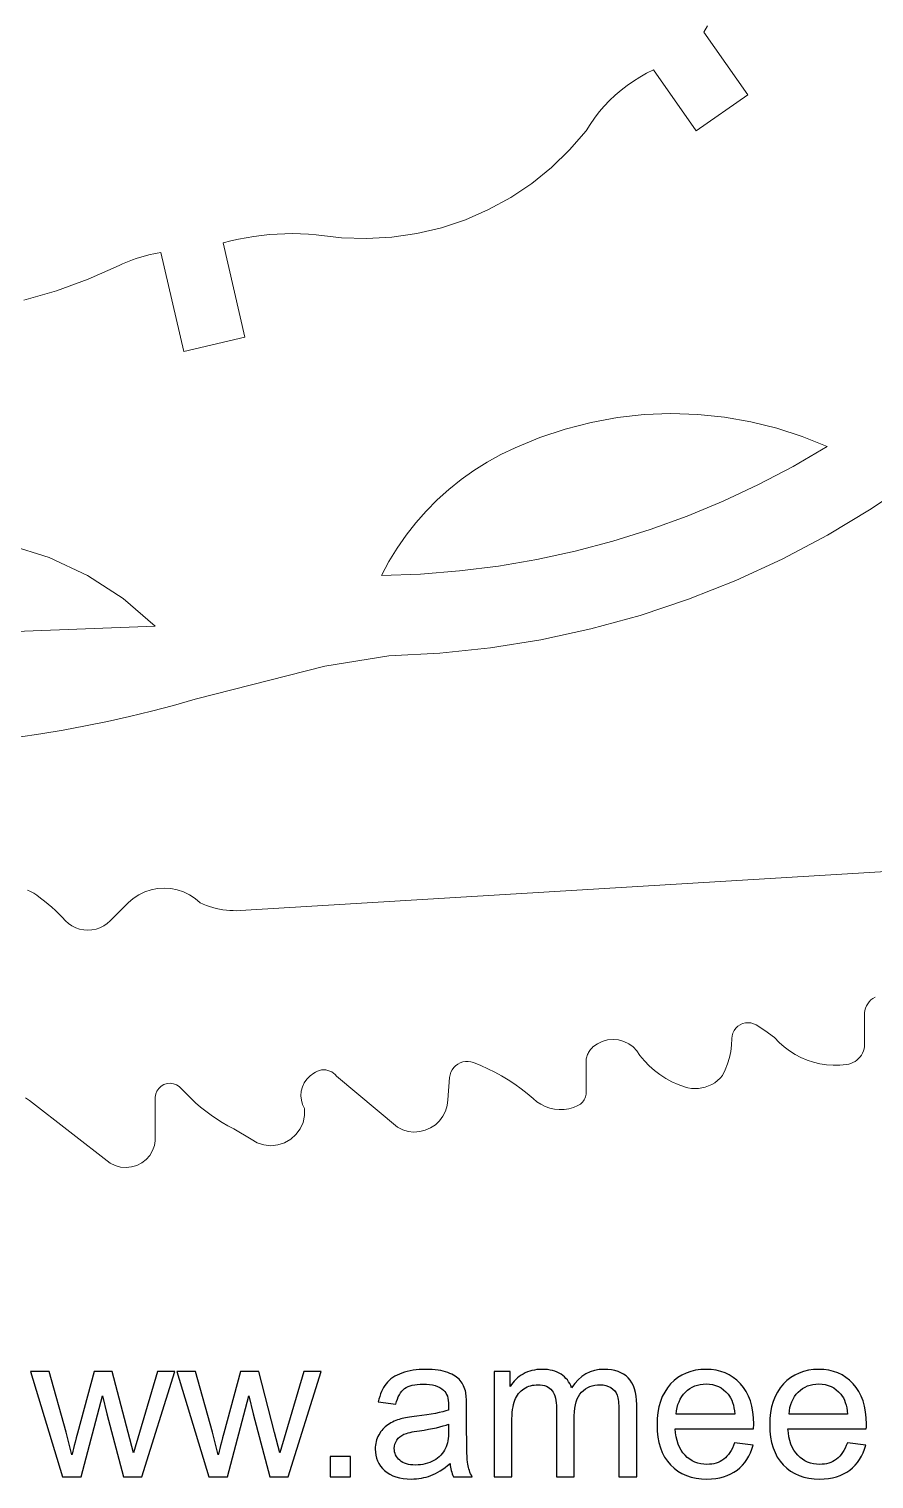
# Model space of a CAD drawing. Header units: millimetres. Extents: x -233 to 120, y -19 to 188.
# Drawn here: x 46.4 to 81.7, y -18.8 to 41.7 of the extents above; entities that cross this region are included whole.
import ezdxf

# ---------------------------------------------------------------- set-up
doc = ezdxf.new("R2010")
doc.units = ezdxf.units.MM
doc.header["$MEASUREMENT"] = 0
doc.layers.add('Layer 1', color=7, linetype='Continuous')

msp = doc.modelspace()

# ---------------------------------------------------------------- linework, layer by layer
at = {"layer": 'Layer 1', "lineweight": 9}
for points in [[(74.7866, 41.8698), (74.7866, 41.8698), (74.6292, 41.61), (74.6292, 41.61)], [(74.6292, 41.61), (74.6292, 41.61), (76.4601, 38.985), (76.4601, 38.985)], [(72.5288, 40.0329), (72.5288, 40.0329), (72.2405, 39.8906), (72.2405, 39.8906)], [(74.307, 37.4833), (74.307, 37.4833), (72.5288, 40.0329), (72.5288, 40.0329)], [(71.4236, 39.3797), (71.4236, 39.3797), (71.1695, 39.1827), (71.1695, 39.1827)], [(71.6872, 39.5636), (71.6872, 39.5636), (71.4236, 39.3797), (71.4236, 39.3797)], [(71.9597, 39.7341), (71.9597, 39.7341), (71.6872, 39.5636), (71.6872, 39.5636)], [(72.2405, 39.8906), (72.2405, 39.8906), (71.9597, 39.7341), (71.9597, 39.7341)], [(70.9257, 38.9732), (70.9257, 38.9732), (70.6927, 38.7517), (70.6927, 38.7517)], [(71.1695, 39.1827), (71.1695, 39.1827), (70.9257, 38.9732), (70.9257, 38.9732)], [(76.4601, 38.985), (76.4601, 38.985), (74.307, 37.4833), (74.307, 37.4833)], [(70.2616, 38.2751), (70.2616, 38.2751), (70.0646, 38.0211), (70.0646, 38.0211)], [(70.4712, 38.5188), (70.4712, 38.5188), (70.2616, 38.2751), (70.2616, 38.2751)], [(70.6927, 38.7517), (70.6927, 38.7517), (70.4712, 38.5188), (70.4712, 38.5188)], [(69.8806, 37.7575), (69.8806, 37.7575), (69.7101, 37.485), (69.7101, 37.485)], [(70.0646, 38.0211), (70.0646, 38.0211), (69.8806, 37.7575), (69.8806, 37.7575)], [(69.0189, 36.6873), (69.0189, 36.6873), (69.7101, 37.485), (69.7101, 37.485)], [(68.2596, 35.9542), (68.2596, 35.9542), (69.0189, 36.6873), (69.0189, 36.6873)], [(67.4381, 35.2915), (67.4381, 35.2915), (68.2596, 35.9542), (68.2596, 35.9542)], [(66.5611, 34.7043), (66.5611, 34.7043), (67.4381, 35.2915), (67.4381, 35.2915)], [(65.6353, 34.1975), (65.6353, 34.1975), (66.5611, 34.7043), (66.5611, 34.7043)], [(64.6681, 33.7749), (64.6681, 33.7749), (65.6353, 34.1975), (65.6353, 34.1975)], [(62.6405, 33.1951), (62.6405, 33.1951), (63.6672, 33.4399), (63.6672, 33.4399)], [(63.6672, 33.4399), (63.6672, 33.4399), (64.6681, 33.7749), (64.6681, 33.7749)], [(54.8667, 32.8854), (54.8667, 32.8854), (54.5498, 32.8043), (54.5498, 32.8043)], [(54.5498, 32.8043), (54.5498, 32.8043), (55.4601, 28.86), (55.4601, 28.86)], [(55.1859, 32.9571), (55.1859, 32.9571), (54.8667, 32.8854), (54.8667, 32.8854)], [(55.5071, 33.0193), (55.5071, 33.0193), (55.1859, 32.9571), (55.1859, 32.9571)], [(55.8299, 33.072), (55.8299, 33.072), (55.5071, 33.0193), (55.5071, 33.0193)], [(56.1542, 33.1151), (56.1542, 33.1151), (55.8299, 33.072), (55.8299, 33.072)], [(56.4796, 33.1486), (56.4796, 33.1486), (56.1542, 33.1151), (56.1542, 33.1151)], [(56.8059, 33.1724), (56.8059, 33.1724), (56.4796, 33.1486), (56.4796, 33.1486)], [(57.1327, 33.1866), (57.1327, 33.1866), (56.8059, 33.1724), (56.8059, 33.1724)], [(57.4598, 33.1911), (57.4598, 33.1911), (57.1327, 33.1866), (57.1327, 33.1866)], [(57.7869, 33.1859), (57.7869, 33.1859), (57.4598, 33.1911), (57.4598, 33.1911)], [(58.1137, 33.171), (58.1137, 33.171), (57.7869, 33.1859), (57.7869, 33.1859)], [(58.4399, 33.1465), (58.4399, 33.1465), (58.1137, 33.171), (58.1137, 33.171)], [(58.4399, 33.1465), (58.4399, 33.1465), (59.4875, 33.0182), (59.4875, 33.0182)], [(59.4875, 33.0182), (59.4875, 33.0182), (60.5424, 32.9835), (60.5424, 32.9835)], [(60.5424, 32.9835), (60.5424, 32.9835), (61.5962, 33.0426), (61.5962, 33.0426)], [(61.5962, 33.0426), (61.5962, 33.0426), (62.6405, 33.1951), (62.6405, 33.1951)], [(50.7693, 32.102), (50.7693, 32.102), (50.9129, 32.1529), (50.9129, 32.1529)], [(50.9129, 32.1529), (50.9129, 32.1529), (51.0579, 32.2), (51.0579, 32.2)], [(51.0579, 32.2), (51.0579, 32.2), (51.2041, 32.243), (51.2041, 32.243)], [(51.2041, 32.243), (51.2041, 32.243), (51.3514, 32.2821), (51.3514, 32.2821)], [(51.3514, 32.2821), (51.3514, 32.2821), (51.4997, 32.3172), (51.4997, 32.3172)], [(51.4997, 32.3172), (51.4997, 32.3172), (51.6489, 32.3483), (51.6489, 32.3483)], [(51.6489, 32.3483), (51.6489, 32.3483), (51.7989, 32.3753), (51.7989, 32.3753)], [(51.7989, 32.3753), (51.7989, 32.3753), (51.9495, 32.3983), (51.9495, 32.3983)], [(51.9495, 32.3983), (51.9495, 32.3983), (52.9023, 28.2697), (52.9023, 28.2697)], [(48.9165, 31.2877), (48.9165, 31.2877), (50.2101, 31.86), (50.2101, 31.86)], [(50.2101, 31.86), (50.2101, 31.86), (50.3473, 31.9261), (50.3473, 31.9261)], [(50.3473, 31.9261), (50.3473, 31.9261), (50.4864, 31.9886), (50.4864, 31.9886)], [(50.4864, 31.9886), (50.4864, 31.9886), (50.6271, 32.0472), (50.6271, 32.0472)], [(50.6271, 32.0472), (50.6271, 32.0472), (50.7693, 32.102), (50.7693, 32.102)], [(47.5873, 30.8039), (47.5873, 30.8039), (48.9165, 31.2877), (48.9165, 31.2877)], [(46.2286, 30.4109), (46.2286, 30.4109), (47.5873, 30.8039), (47.5873, 30.8039)], [(52.9023, 28.2697), (52.9023, 28.2697), (55.4601, 28.86), (55.4601, 28.86)], [(71.0269, 25.5074), (71.0269, 25.5074), (69.9263, 25.3068), (69.9263, 25.3068)], [(72.1389, 25.6297), (72.1389, 25.6297), (71.0269, 25.5074), (71.0269, 25.5074)], [(73.2568, 25.6731), (73.2568, 25.6731), (72.1389, 25.6297), (72.1389, 25.6297)], [(74.375, 25.6375), (74.375, 25.6375), (73.2568, 25.6731), (73.2568, 25.6731)], [(75.4879, 25.5229), (75.4879, 25.5229), (74.375, 25.6375), (74.375, 25.6375)], [(76.5898, 25.33), (76.5898, 25.33), (75.4879, 25.5229), (75.4879, 25.5229)], [(68.8426, 25.029), (68.8426, 25.029), (67.7813, 24.6753), (67.7813, 24.6753)], [(69.9263, 25.3068), (69.9263, 25.3068), (68.8426, 25.029), (68.8426, 25.029)], [(77.6754, 25.0598), (77.6754, 25.0598), (76.5898, 25.33), (76.5898, 25.33)], [(78.7392, 24.7135), (78.7392, 24.7135), (77.6754, 25.0598), (77.6754, 25.0598)], [(66.7476, 24.2475), (66.7476, 24.2475), (66.1555, 23.9642), (66.1555, 23.9642)], [(67.7813, 24.6753), (67.7813, 24.6753), (66.7476, 24.2475), (66.7476, 24.2475)], [(78.3644, 23.4694), (78.3644, 23.4694), (79.7759, 24.2929), (79.7759, 24.2929)], [(79.7759, 24.2929), (79.7759, 24.2929), (78.7392, 24.7135), (78.7392, 24.7135)], [(65.5807, 23.6475), (65.5807, 23.6475), (65.025, 23.2982), (65.025, 23.2982)], [(66.1555, 23.9642), (66.1555, 23.9642), (65.5807, 23.6475), (65.5807, 23.6475)], [(65.025, 23.2982), (65.025, 23.2982), (64.4903, 22.9176), (64.4903, 22.9176)], [(76.9174, 22.7102), (76.9174, 22.7102), (78.3644, 23.4694), (78.3644, 23.4694)], [(63.9783, 22.507), (63.9783, 22.507), (63.4907, 22.0676), (63.4907, 22.0676)], [(64.4903, 22.9176), (64.4903, 22.9176), (63.9783, 22.507), (63.9783, 22.507)], [(75.4377, 22.0166), (75.4377, 22.0166), (76.9174, 22.7102), (76.9174, 22.7102)], [(81.6204, 21.6897), (81.6204, 21.6897), (83.3865, 22.884), (83.3865, 22.884)], [(63.4907, 22.0676), (63.4907, 22.0676), (63.0292, 21.601), (63.0292, 21.601)], [(73.9285, 21.3901), (73.9285, 21.3901), (75.4377, 22.0166), (75.4377, 22.0166)], [(63.0292, 21.601), (63.0292, 21.601), (62.5952, 21.1086), (62.5952, 21.1086)], [(72.3926, 20.8319), (72.3926, 20.8319), (73.9285, 21.3901), (73.9285, 21.3901)], [(79.792, 20.5933), (79.792, 20.5933), (81.6204, 21.6897), (81.6204, 21.6897)], [(62.5952, 21.1086), (62.5952, 21.1086), (62.1902, 20.5922), (62.1902, 20.5922)], [(70.8332, 20.3433), (70.8332, 20.3433), (72.3926, 20.8319), (72.3926, 20.8319)], [(47.2855, 19.6597), (47.2855, 19.6597), (45.5975, 20.1865), (45.5975, 20.1865)], [(61.8156, 20.0533), (61.8156, 20.0533), (61.4724, 19.4938), (61.4724, 19.4938)], [(62.1902, 20.5922), (62.1902, 20.5922), (61.8156, 20.0533), (61.8156, 20.0533)], [(69.2535, 19.9251), (69.2535, 19.9251), (70.8332, 20.3433), (70.8332, 20.3433)], [(77.9066, 19.598), (77.9066, 19.598), (79.792, 20.5933), (79.792, 20.5933)], [(48.8863, 18.9085), (48.8863, 18.9085), (47.2855, 19.6597), (47.2855, 19.6597)], [(61.4724, 19.4938), (61.4724, 19.4938), (61.162, 18.9155), (61.162, 18.9155)], [(66.0458, 19.3033), (66.0458, 19.3033), (67.6566, 19.5782), (67.6566, 19.5782)], [(67.6566, 19.5782), (67.6566, 19.5782), (69.2535, 19.9251), (69.2535, 19.9251)], [(75.9699, 18.7066), (75.9699, 18.7066), (77.9066, 19.598), (77.9066, 19.598)], [(50.3703, 17.9469), (50.3703, 17.9469), (48.8863, 18.9085), (48.8863, 18.9085)], [(61.162, 18.9155), (61.162, 18.9155), (62.7952, 18.9717), (62.7952, 18.9717)], [(62.7952, 18.9717), (62.7952, 18.9717), (64.4242, 19.101), (64.4242, 19.101)], [(64.4242, 19.101), (64.4242, 19.101), (66.0458, 19.3033), (66.0458, 19.3033)], [(73.9876, 17.9219), (73.9876, 17.9219), (75.9699, 18.7066), (75.9699, 18.7066)], [(51.7101, 16.7928), (51.7101, 16.7928), (50.3703, 17.9469), (50.3703, 17.9469)], [(71.9655, 17.2462), (71.9655, 17.2462), (73.9876, 17.9219), (73.9876, 17.9219)], [(69.9097, 16.6815), (69.9097, 16.6815), (71.9655, 17.2462), (71.9655, 17.2462)], [(32.7732, 16.0744), (32.7732, 16.0744), (51.7101, 16.7928), (51.7101, 16.7928)], [(67.8262, 16.2294), (67.8262, 16.2294), (69.9097, 16.6815), (69.9097, 16.6815)], [(63.6009, 15.6682), (63.6009, 15.6682), (65.7212, 15.8913), (65.7212, 15.8913)], [(65.7212, 15.8913), (65.7212, 15.8913), (67.8262, 16.2294), (67.8262, 16.2294)], [(58.802, 15.1173), (58.802, 15.1173), (61.4717, 15.5608), (61.4717, 15.5608)], [(61.4717, 15.5608), (61.4717, 15.5608), (63.6009, 15.6682), (63.6009, 15.6682)], [(53.381, 13.7387), (53.381, 13.7387), (58.802, 15.1173), (58.802, 15.1173)], [(51.5599, 13.2443), (51.5599, 13.2443), (52.4726, 13.4835), (52.4726, 13.4835)], [(52.4726, 13.4835), (52.4726, 13.4835), (53.381, 13.7387), (53.381, 13.7387)], [(48.7984, 12.6241), (48.7984, 12.6241), (49.7225, 12.8146), (49.7225, 12.8146)], [(49.7225, 12.8146), (49.7225, 12.8146), (50.6431, 13.0214), (50.6431, 13.0214)], [(50.6431, 13.0214), (50.6431, 13.0214), (51.5599, 13.2443), (51.5599, 13.2443)], [(46.0079, 12.1509), (46.0079, 12.1509), (46.9408, 12.2922), (46.9408, 12.2922)], [(46.9408, 12.2922), (46.9408, 12.2922), (47.871, 12.45), (47.871, 12.45)], [(47.871, 12.45), (47.871, 12.45), (48.7984, 12.6241), (48.7984, 12.6241)], [(82.4689, 6.5573), (82.4689, 6.5573), (55.2544, 4.9154), (55.2544, 4.9154)], [(46.5091, 5.7081), (46.5091, 5.7081), (46.3729, 5.7682), (46.3729, 5.7682)], [(46.6399, 5.6372), (46.6399, 5.6372), (46.5091, 5.7081), (46.5091, 5.7081)], [(46.7646, 5.5558), (46.7646, 5.5558), (46.6399, 5.6372), (46.6399, 5.6372)], [(46.9267, 5.4369), (46.9267, 5.4369), (46.7646, 5.5558), (46.7646, 5.5558)], [(51.0244, 5.5721), (51.0244, 5.5721), (50.7937, 5.4179), (50.7937, 5.4179)], [(51.2733, 5.6948), (51.2733, 5.6948), (51.0244, 5.5721), (51.0244, 5.5721)], [(51.536, 5.784), (51.536, 5.784), (51.2733, 5.6948), (51.2733, 5.6948)], [(51.8082, 5.8382), (51.8082, 5.8382), (51.536, 5.784), (51.536, 5.784)], [(52.0851, 5.8563), (52.0851, 5.8563), (51.8082, 5.8382), (51.8082, 5.8382)], [(52.3619, 5.8382), (52.3619, 5.8382), (52.0851, 5.8563), (52.0851, 5.8563)], [(52.6341, 5.784), (52.6341, 5.784), (52.3619, 5.8382), (52.3619, 5.8382)], [(52.8968, 5.6948), (52.8968, 5.6948), (52.6341, 5.784), (52.6341, 5.784)], [(53.1457, 5.5721), (53.1457, 5.5721), (52.8968, 5.6948), (52.8968, 5.6948)], [(53.3764, 5.4179), (53.3764, 5.4179), (53.1457, 5.5721), (53.1457, 5.5721)], [(47.0854, 5.3135), (47.0854, 5.3135), (46.9267, 5.4369), (46.9267, 5.4369)], [(47.2406, 5.1858), (47.2406, 5.1858), (47.0854, 5.3135), (47.0854, 5.3135)], [(47.3922, 5.0537), (47.3922, 5.0537), (47.2406, 5.1858), (47.2406, 5.1858)], [(47.54, 4.9175), (47.54, 4.9175), (47.3922, 5.0537), (47.3922, 5.0537)], [(47.684, 4.7773), (47.684, 4.7773), (47.54, 4.9175), (47.54, 4.9175)], [(50.5851, 5.235), (50.5851, 5.235), (49.8351, 4.485), (49.8351, 4.485)], [(50.7937, 5.4179), (50.7937, 5.4179), (50.5851, 5.235), (50.5851, 5.235)], [(53.5851, 5.235), (53.5851, 5.235), (53.3764, 5.4179), (53.3764, 5.4179)], [(53.5851, 5.235), (53.5851, 5.235), (53.7159, 5.1769), (53.7159, 5.1769)], [(53.7159, 5.1769), (53.7159, 5.1769), (53.849, 5.1244), (53.849, 5.1244)], [(53.849, 5.1244), (53.849, 5.1244), (53.9841, 5.0774), (53.9841, 5.0774)], [(53.9841, 5.0774), (53.9841, 5.0774), (54.1211, 5.036), (54.1211, 5.036)], [(54.1211, 5.036), (54.1211, 5.036), (54.2598, 5.0004), (54.2598, 5.0004)], [(54.2598, 5.0004), (54.2598, 5.0004), (54.3997, 4.9706), (54.3997, 4.9706)], [(54.3997, 4.9706), (54.3997, 4.9706), (54.5408, 4.9466), (54.5408, 4.9466)], [(54.5408, 4.9466), (54.5408, 4.9466), (54.6828, 4.9285), (54.6828, 4.9285)], [(54.6828, 4.9285), (54.6828, 4.9285), (54.8254, 4.9163), (54.8254, 4.9163)], [(54.8254, 4.9163), (54.8254, 4.9163), (54.9683, 4.9101), (54.9683, 4.9101)], [(54.9683, 4.9101), (54.9683, 4.9101), (55.1114, 4.9098), (55.1114, 4.9098)], [(55.1114, 4.9098), (55.1114, 4.9098), (55.2544, 4.9154), (55.2544, 4.9154)], [(47.8241, 4.633), (47.8241, 4.633), (47.684, 4.7773), (47.684, 4.7773)], [(47.9601, 4.485), (47.9601, 4.485), (47.8241, 4.633), (47.8241, 4.633)], [(47.9601, 4.485), (47.9601, 4.485), (48.0904, 4.3706), (48.0904, 4.3706)], [(48.0904, 4.3706), (48.0904, 4.3706), (48.2346, 4.2743), (48.2346, 4.2743)], [(48.2346, 4.2743), (48.2346, 4.2743), (48.3902, 4.1976), (48.3902, 4.1976)], [(49.4049, 4.1976), (49.4049, 4.1976), (49.5605, 4.2743), (49.5605, 4.2743)], [(49.5605, 4.2743), (49.5605, 4.2743), (49.7047, 4.3706), (49.7047, 4.3706)], [(49.7047, 4.3706), (49.7047, 4.3706), (49.8351, 4.485), (49.8351, 4.485)], [(48.3902, 4.1976), (48.3902, 4.1976), (48.5544, 4.1418), (48.5544, 4.1418)], [(48.7245, 4.108), (48.7245, 4.108), (48.5544, 4.1418), (48.5544, 4.1418)], [(48.7245, 4.108), (48.7245, 4.108), (48.8976, 4.0967), (48.8976, 4.0967)], [(48.8976, 4.0967), (48.8976, 4.0967), (49.0706, 4.108), (49.0706, 4.108)], [(49.0706, 4.108), (49.0706, 4.108), (49.2407, 4.1418), (49.2407, 4.1418)], [(49.2407, 4.1418), (49.2407, 4.1418), (49.4049, 4.1976), (49.4049, 4.1976)], [(81.6108, 1.1788), (81.6108, 1.1788), (81.6925, 1.2426), (81.6925, 1.2426)], [(81.6925, 1.2426), (81.6925, 1.2426), (81.7814, 1.2957), (81.7814, 1.2957)], [(81.3351, 0.6376), (81.3351, 0.6376), (81.3515, 0.7399), (81.3515, 0.7399)], [(81.3351, -0.765), (81.3351, -0.765), (81.3351, 0.6376), (81.3351, 0.6376)], [(81.3515, 0.7399), (81.3515, 0.7399), (81.3805, 0.8393), (81.3805, 0.8393)], [(81.3805, 0.8393), (81.3805, 0.8393), (81.4217, 0.9343), (81.4217, 0.9343)], [(81.4217, 0.9343), (81.4217, 0.9343), (81.4744, 1.0235), (81.4744, 1.0235)], [(81.4744, 1.0235), (81.4744, 1.0235), (81.5377, 1.1054), (81.5377, 1.1054)], [(81.5377, 1.1054), (81.5377, 1.1054), (81.6108, 1.1788), (81.6108, 1.1788)], [(75.9596, -0.0035), (75.9596, -0.0035), (76.0438, 0.0788), (76.0438, 0.0788)], [(76.0438, 0.0788), (76.0438, 0.0788), (76.1411, 0.1451), (76.1411, 0.1451)], [(76.1411, 0.1451), (76.1411, 0.1451), (76.2485, 0.1934), (76.2485, 0.1934)], [(76.2485, 0.1934), (76.2485, 0.1934), (76.3626, 0.2223), (76.3626, 0.2223)], [(76.3626, 0.2223), (76.3626, 0.2223), (76.4801, 0.2308), (76.4801, 0.2308)], [(76.4801, 0.2308), (76.4801, 0.2308), (76.5972, 0.2188), (76.5972, 0.2188)], [(76.5972, 0.2188), (76.5972, 0.2188), (76.7104, 0.1865), (76.7104, 0.1865)], [(76.7104, 0.1865), (76.7104, 0.1865), (76.8163, 0.135), (76.8163, 0.135)], [(76.8163, 0.135), (76.8163, 0.135), (77.1726, -0.09), (77.1726, -0.09)], [(70.3869, -0.5523), (70.3869, -0.5523), (70.1807, -0.6511), (70.1807, -0.6511)], [(70.6073, -0.4917), (70.6073, -0.4917), (70.3869, -0.5523), (70.3869, -0.5523)], [(70.8351, -0.4713), (70.8351, -0.4713), (70.6073, -0.4917), (70.6073, -0.4917)], [(71.0628, -0.4917), (71.0628, -0.4917), (70.8351, -0.4713), (70.8351, -0.4713)], [(71.2832, -0.5523), (71.2832, -0.5523), (71.0628, -0.4917), (71.0628, -0.4917)], [(71.4894, -0.6511), (71.4894, -0.6511), (71.2832, -0.5523), (71.2832, -0.5523)], [(75.7841, -0.7031), (75.7841, -0.7031), (75.797, -0.4359), (75.797, -0.4359)], [(75.797, -0.4359), (75.797, -0.4359), (75.8084, -0.3188), (75.8084, -0.3188)], [(75.8084, -0.3188), (75.8084, -0.3188), (75.84, -0.2053), (75.84, -0.2053)], [(75.84, -0.2053), (75.84, -0.2053), (75.8909, -0.0992), (75.8909, -0.0992)], [(75.8909, -0.0992), (75.8909, -0.0992), (75.9596, -0.0035), (75.9596, -0.0035)], [(77.1726, -0.09), (77.1726, -0.09), (77.5851, -0.39), (77.5851, -0.39)], [(77.5851, -0.39), (77.5851, -0.39), (77.7751, -0.5936), (77.7751, -0.5936)], [(77.7751, -0.5936), (77.7751, -0.5936), (77.9816, -0.7805), (77.9816, -0.7805)], [(69.736, -1.1917), (69.736, -1.1917), (69.7217, -1.2382), (69.7217, -1.2382)], [(69.7525, -1.1458), (69.7525, -1.1458), (69.736, -1.1917), (69.736, -1.1917)], [(69.7713, -1.1009), (69.7713, -1.1009), (69.7525, -1.1458), (69.7525, -1.1458)], [(69.7922, -1.0569), (69.7922, -1.0569), (69.7713, -1.1009), (69.7713, -1.1009)], [(69.8154, -1.014), (69.8154, -1.014), (69.7922, -1.0569), (69.7922, -1.0569)], [(69.8405, -0.9723), (69.8405, -0.9723), (69.8154, -1.014), (69.8154, -1.014)], [(69.8677, -0.9319), (69.8677, -0.9319), (69.8405, -0.9723), (69.8405, -0.9723)], [(69.8969, -0.8929), (69.8969, -0.8929), (69.8677, -0.9319), (69.8677, -0.9319)], [(69.9279, -0.8553), (69.9279, -0.8553), (69.8969, -0.8929), (69.8969, -0.8929)], [(69.9608, -0.8193), (69.9608, -0.8193), (69.9279, -0.8553), (69.9279, -0.8553)], [(69.9954, -0.785), (69.9954, -0.785), (69.9608, -0.8193), (69.9608, -0.8193)], [(70.1807, -0.6511), (70.1807, -0.6511), (69.9954, -0.785), (69.9954, -0.785)], [(71.6747, -0.785), (71.6747, -0.785), (71.4894, -0.6511), (71.4894, -0.6511)], [(71.8333, -0.9497), (71.8333, -0.9497), (71.6747, -0.785), (71.6747, -0.785)], [(71.9601, -1.14), (71.9601, -1.14), (71.8333, -0.9497), (71.8333, -0.9497)], [(71.9601, -1.14), (71.9601, -1.14), (72.1451, -1.3621), (72.1451, -1.3621)], [(75.6956, -1.2302), (75.6956, -1.2302), (75.7502, -0.9684), (75.7502, -0.9684)], [(75.7502, -0.9684), (75.7502, -0.9684), (75.7841, -0.7031), (75.7841, -0.7031)], [(77.9816, -0.7805), (77.9816, -0.7805), (78.203, -0.9495), (78.203, -0.9495)], [(78.203, -0.9495), (78.203, -0.9495), (78.4377, -1.0994), (78.4377, -1.0994)], [(78.4377, -1.0994), (78.4377, -1.0994), (78.6842, -1.2291), (78.6842, -1.2291)], [(81.1563, -1.2013), (81.1563, -1.2013), (81.0926, -1.2726), (81.0926, -1.2726)], [(81.2114, -1.1233), (81.2114, -1.1233), (81.1563, -1.2013), (81.1563, -1.2013)], [(81.2574, -1.0396), (81.2574, -1.0396), (81.2114, -1.1233), (81.2114, -1.1233)], [(81.2936, -0.9512), (81.2936, -0.9512), (81.2574, -1.0396), (81.2574, -1.0396)], [(81.3196, -0.8593), (81.3196, -0.8593), (81.2936, -0.9512), (81.2936, -0.9512)], [(81.3351, -0.765), (81.3351, -0.765), (81.3196, -0.8593), (81.3196, -0.8593)], [(58.408, -1.8324), (58.408, -1.8324), (58.4878, -1.7918), (58.4878, -1.7918)], [(58.4878, -1.7918), (58.4878, -1.7918), (58.5723, -1.7621), (58.5723, -1.7621)], [(58.5723, -1.7621), (58.5723, -1.7621), (58.66, -1.7439), (58.66, -1.7439)], [(58.66, -1.7439), (58.66, -1.7439), (58.7493, -1.7374), (58.7493, -1.7374)], [(58.7493, -1.7374), (58.7493, -1.7374), (58.8387, -1.7429), (58.8387, -1.7429)], [(58.8387, -1.7429), (58.8387, -1.7429), (58.9265, -1.7601), (58.9265, -1.7601)], [(58.9265, -1.7601), (58.9265, -1.7601), (59.0114, -1.7889), (59.0114, -1.7889)], [(59.0114, -1.7889), (59.0114, -1.7889), (59.0916, -1.8286), (59.0916, -1.8286)], [(64.1142, -1.7413), (64.1142, -1.7413), (64.0626, -1.8433), (64.0626, -1.8433)], [(64.181, -1.6485), (64.181, -1.6485), (64.1142, -1.7413), (64.1142, -1.7413)], [(64.2613, -1.567), (64.2613, -1.567), (64.181, -1.6485), (64.181, -1.6485)], [(64.3531, -1.4989), (64.3531, -1.4989), (64.2613, -1.567), (64.2613, -1.567)], [(64.4543, -1.4458), (64.4543, -1.4458), (64.3531, -1.4989), (64.3531, -1.4989)], [(64.5625, -1.4089), (64.5625, -1.4089), (64.4543, -1.4458), (64.4543, -1.4458)], [(64.6751, -1.3891), (64.6751, -1.3891), (64.5625, -1.4089), (64.5625, -1.4089)], [(64.7895, -1.3869), (64.7895, -1.3869), (64.6751, -1.3891), (64.6751, -1.3891)], [(64.9027, -1.4023), (64.9027, -1.4023), (64.7895, -1.3869), (64.7895, -1.3869)], [(65.0123, -1.435), (65.0123, -1.435), (64.9027, -1.4023), (64.9027, -1.4023)], [(65.3128, -1.5574), (65.3128, -1.5574), (65.0123, -1.435), (65.0123, -1.435)], [(65.6083, -1.6915), (65.6083, -1.6915), (65.3128, -1.5574), (65.3128, -1.5574)], [(65.8983, -1.8372), (65.8983, -1.8372), (65.6083, -1.6915), (65.6083, -1.6915)], [(69.7091, -2.7544), (69.7091, -2.7544), (69.7097, -1.2855), (69.7097, -1.2855)], [(69.7217, -1.2382), (69.7217, -1.2382), (69.7097, -1.2855), (69.7097, -1.2855)], [(72.1451, -1.3621), (72.1451, -1.3621), (72.3463, -1.5698), (72.3463, -1.5698)], [(72.3463, -1.5698), (72.3463, -1.5698), (72.5625, -1.7617), (72.5625, -1.7617)], [(72.5625, -1.7617), (72.5625, -1.7617), (72.7924, -1.937), (72.7924, -1.937)], [(75.4114, -1.9787), (75.4114, -1.9787), (75.5257, -1.7369), (75.5257, -1.7369)], [(75.5257, -1.7369), (75.5257, -1.7369), (75.6206, -1.4869), (75.6206, -1.4869)], [(75.6206, -1.4869), (75.6206, -1.4869), (75.6956, -1.2302), (75.6956, -1.2302)], [(78.6842, -1.2291), (78.6842, -1.2291), (78.9406, -1.3377), (78.9406, -1.3377)], [(78.9406, -1.3377), (78.9406, -1.3377), (79.2052, -1.4245), (79.2052, -1.4245)], [(79.2052, -1.4245), (79.2052, -1.4245), (79.4762, -1.4888), (79.4762, -1.4888)], [(79.4762, -1.4888), (79.4762, -1.4888), (79.7516, -1.5303), (79.7516, -1.5303)], [(79.7516, -1.5303), (79.7516, -1.5303), (80.0295, -1.5485), (80.0295, -1.5485)], [(80.0295, -1.5485), (80.0295, -1.5485), (80.308, -1.5434), (80.308, -1.5434)], [(80.308, -1.5434), (80.308, -1.5434), (80.5851, -1.515), (80.5851, -1.515)], [(80.6793, -1.4996), (80.6793, -1.4996), (80.5851, -1.515), (80.5851, -1.515)], [(80.7712, -1.4736), (80.7712, -1.4736), (80.6793, -1.4996), (80.6793, -1.4996)], [(80.8596, -1.4374), (80.8596, -1.4374), (80.7712, -1.4736), (80.7712, -1.4736)], [(80.9434, -1.3914), (80.9434, -1.3914), (80.8596, -1.4374), (80.8596, -1.4374)], [(81.0214, -1.3362), (81.0214, -1.3362), (80.9434, -1.3914), (80.9434, -1.3914)], [(81.0926, -1.2726), (81.0926, -1.2726), (81.0214, -1.3362), (81.0214, -1.3362)], [(51.9605, -2.4242), (51.9605, -2.4242), (52.0768, -2.3568), (52.0768, -2.3568)], [(52.0768, -2.3568), (52.0768, -2.3568), (52.2049, -2.3158), (52.2049, -2.3158)], [(52.2049, -2.3158), (52.2049, -2.3158), (52.3387, -2.3029), (52.3387, -2.3029)], [(52.3387, -2.3029), (52.3387, -2.3029), (52.4722, -2.3189), (52.4722, -2.3189)], [(52.4722, -2.3189), (52.4722, -2.3189), (52.5992, -2.363), (52.5992, -2.363)], [(52.5992, -2.363), (52.5992, -2.363), (52.7139, -2.4332), (52.7139, -2.4332)], [(57.9393, -2.2786), (57.9393, -2.2786), (57.8607, -2.4496), (57.8607, -2.4496)], [(58.0468, -2.124), (58.0468, -2.124), (57.9393, -2.2786), (57.9393, -2.2786)], [(58.1798, -1.9909), (58.1798, -1.9909), (58.0468, -2.124), (58.0468, -2.124)], [(58.3343, -1.8832), (58.3343, -1.8832), (58.1798, -1.9909), (58.1798, -1.9909)], [(58.3343, -1.8832), (58.3343, -1.8832), (58.408, -1.8324), (58.408, -1.8324)], [(59.0916, -1.8286), (59.0916, -1.8286), (59.1659, -1.8786), (59.1659, -1.8786)], [(59.1659, -1.8786), (59.1659, -1.8786), (59.2329, -1.938), (59.2329, -1.938)], [(59.2329, -1.938), (59.2329, -1.938), (59.2914, -2.0058), (59.2914, -2.0058)], [(59.2914, -2.0058), (59.2914, -2.0058), (61.8351, -4.14), (61.8351, -4.14)], [(63.933, -2.9897), (63.933, -2.9897), (64.009, -2.0649), (64.009, -2.0649)], [(64.0272, -1.952), (64.0272, -1.952), (64.009, -2.0649), (64.009, -2.0649)], [(64.0626, -1.8433), (64.0626, -1.8433), (64.0272, -1.952), (64.0272, -1.952)], [(66.1822, -1.9943), (66.1822, -1.9943), (65.8983, -1.8372), (65.8983, -1.8372)], [(66.4598, -2.1624), (66.4598, -2.1624), (66.1822, -1.9943), (66.1822, -1.9943)], [(66.7306, -2.3413), (66.7306, -2.3413), (66.4598, -2.1624), (66.4598, -2.1624)], [(66.994, -2.5307), (66.994, -2.5307), (66.7306, -2.3413), (66.7306, -2.3413)], [(72.7924, -1.937), (72.7924, -1.937), (73.0348, -2.0945), (73.0348, -2.0945)], [(73.0348, -2.0945), (73.0348, -2.0945), (73.2884, -2.2334), (73.2884, -2.2334)], [(73.2884, -2.2334), (73.2884, -2.2334), (73.5516, -2.3529), (73.5516, -2.3529)], [(73.5516, -2.3529), (73.5516, -2.3529), (73.8231, -2.4523), (73.8231, -2.4523)], [(74.6909, -2.4626), (74.6909, -2.4626), (74.8293, -2.4137), (74.8293, -2.4137)], [(74.8293, -2.4137), (74.8293, -2.4137), (74.9621, -2.3511), (74.9621, -2.3511)], [(74.9621, -2.3511), (74.9621, -2.3511), (75.0879, -2.2754), (75.0879, -2.2754)], [(75.0879, -2.2754), (75.0879, -2.2754), (75.2055, -2.1875), (75.2055, -2.1875)], [(75.2055, -2.1875), (75.2055, -2.1875), (75.3137, -2.0883), (75.3137, -2.0883)], [(75.3137, -2.0883), (75.3137, -2.0883), (75.4114, -1.9787), (75.4114, -1.9787)], [(46.4601, -3.015), (46.4601, -3.015), (46.2989, -2.9136), (46.2989, -2.9136)], [(46.4601, -3.015), (46.4601, -3.015), (49.8351, -5.64), (49.8351, -5.64)], [(51.7062, -2.8806), (51.7062, -2.8806), (51.7311, -2.7485), (51.7311, -2.7485)], [(51.7101, -3.015), (51.7101, -3.015), (51.7062, -2.8806), (51.7062, -2.8806)], [(51.7101, -4.7006), (51.7101, -4.7006), (51.7101, -3.015), (51.7101, -3.015)], [(51.7311, -2.7485), (51.7311, -2.7485), (51.7835, -2.6247), (51.7835, -2.6247)], [(51.7835, -2.6247), (51.7835, -2.6247), (51.8612, -2.5149), (51.8612, -2.5149)], [(51.8612, -2.5149), (51.8612, -2.5149), (51.9605, -2.4242), (51.9605, -2.4242)], [(52.7139, -2.4332), (52.7139, -2.4332), (52.811, -2.5262), (52.811, -2.5262)], [(52.811, -2.5262), (52.811, -2.5262), (52.9991, -2.7299), (52.9991, -2.7299)], [(52.9991, -2.7299), (52.9991, -2.7299), (53.1946, -2.9263), (53.1946, -2.9263)], [(53.1946, -2.9263), (53.1946, -2.9263), (53.3974, -3.1153), (53.3974, -3.1153)], [(57.8135, -2.6319), (57.8135, -2.6319), (57.7992, -2.8196), (57.7992, -2.8196)], [(57.7992, -2.8196), (57.7992, -2.8196), (57.8182, -3.0069), (57.8182, -3.0069)], [(57.8607, -2.4496), (57.8607, -2.4496), (57.8135, -2.6319), (57.8135, -2.6319)], [(57.8182, -3.0069), (57.8182, -3.0069), (57.8699, -3.1879), (57.8699, -3.1879)], [(63.933, -2.9897), (63.933, -2.9897), (63.9059, -3.2286), (63.9059, -3.2286)], [(67.2498, -2.7304), (67.2498, -2.7304), (66.994, -2.5307), (66.994, -2.5307)], [(67.4976, -2.94), (67.4976, -2.94), (67.2498, -2.7304), (67.2498, -2.7304)], [(67.4976, -2.94), (67.4976, -2.94), (67.6518, -3.0698), (67.6518, -3.0698)], [(69.602, -3.0371), (69.602, -3.0371), (69.6347, -2.9855), (69.6347, -2.9855)], [(69.6347, -2.9855), (69.6347, -2.9855), (69.662, -2.9309), (69.662, -2.9309)], [(69.662, -2.9309), (69.662, -2.9309), (69.6836, -2.8738), (69.6836, -2.8738)], [(69.6836, -2.8738), (69.6836, -2.8738), (69.6994, -2.8147), (69.6994, -2.8147)], [(69.6994, -2.8147), (69.6994, -2.8147), (69.7091, -2.7544), (69.7091, -2.7544)], [(73.8231, -2.4523), (73.8231, -2.4523), (73.9648, -2.4905), (73.9648, -2.4905)], [(73.9648, -2.4905), (73.9648, -2.4905), (74.1097, -2.5143), (74.1097, -2.5143)], [(74.1097, -2.5143), (74.1097, -2.5143), (74.2562, -2.5234), (74.2562, -2.5234)], [(74.2562, -2.5234), (74.2562, -2.5234), (74.4029, -2.5178), (74.4029, -2.5178)], [(74.4029, -2.5178), (74.4029, -2.5178), (74.5483, -2.4975), (74.5483, -2.4975)], [(74.5483, -2.4975), (74.5483, -2.4975), (74.6909, -2.4626), (74.6909, -2.4626)], [(53.3974, -3.1153), (53.3974, -3.1153), (53.6071, -3.2966), (53.6071, -3.2966)], [(53.6071, -3.2966), (53.6071, -3.2966), (53.8234, -3.4699), (53.8234, -3.4699)], [(53.8234, -3.4699), (53.8234, -3.4699), (54.0461, -3.6349), (54.0461, -3.6349)], [(57.8699, -3.1879), (57.8699, -3.1879), (57.9527, -3.3569), (57.9527, -3.3569)], [(57.9509, -3.6515), (57.9509, -3.6515), (57.9527, -3.3569), (57.9527, -3.3569)], [(63.8379, -3.4592), (63.8379, -3.4592), (63.731, -3.6745), (63.731, -3.6745)], [(63.8379, -3.4592), (63.8379, -3.4592), (63.9059, -3.2286), (63.9059, -3.2286)], [(67.6518, -3.0698), (67.6518, -3.0698), (67.8207, -3.18), (67.8207, -3.18)], [(67.8207, -3.18), (67.8207, -3.18), (68.0016, -3.269), (68.0016, -3.269)], [(68.0016, -3.269), (68.0016, -3.269), (68.1919, -3.3356), (68.1919, -3.3356)], [(68.1919, -3.3356), (68.1919, -3.3356), (68.3888, -3.3787), (68.3888, -3.3787)], [(68.3888, -3.3787), (68.3888, -3.3787), (68.5896, -3.3977), (68.5896, -3.3977)], [(68.5896, -3.3977), (68.5896, -3.3977), (68.7911, -3.3923), (68.7911, -3.3923)], [(68.7911, -3.3923), (68.7911, -3.3923), (68.9905, -3.3626), (68.9905, -3.3626)], [(68.9905, -3.3626), (68.9905, -3.3626), (69.1849, -3.3091), (69.1849, -3.3091)], [(69.1849, -3.3091), (69.1849, -3.3091), (69.3714, -3.2326), (69.3714, -3.2326)], [(69.3714, -3.2326), (69.3714, -3.2326), (69.425, -3.2033), (69.425, -3.2033)], [(69.425, -3.2033), (69.425, -3.2033), (69.4754, -3.1687), (69.4754, -3.1687)], [(69.4754, -3.1687), (69.4754, -3.1687), (69.522, -3.1292), (69.522, -3.1292)], [(69.522, -3.1292), (69.522, -3.1292), (69.5643, -3.0852), (69.5643, -3.0852)], [(69.5643, -3.0852), (69.5643, -3.0852), (69.602, -3.0371), (69.602, -3.0371)], [(54.0461, -3.6349), (54.0461, -3.6349), (54.2749, -3.7915), (54.2749, -3.7915)], [(54.2749, -3.7915), (54.2749, -3.7915), (54.5093, -3.9394), (54.5093, -3.9394)], [(54.5093, -3.9394), (54.5093, -3.9394), (54.7492, -4.0784), (54.7492, -4.0784)], [(54.7492, -4.0784), (54.7492, -4.0784), (54.9941, -4.2082), (54.9941, -4.2082)], [(55.7163, -4.6373), (55.7163, -4.6373), (54.9941, -4.2082), (54.9941, -4.2082)], [(57.5927, -4.4452), (57.5927, -4.4452), (57.767, -4.2077), (57.767, -4.2077)], [(57.767, -4.2077), (57.767, -4.2077), (57.8881, -3.9392), (57.8881, -3.9392)], [(57.8881, -3.9392), (57.8881, -3.9392), (57.9509, -3.6515), (57.9509, -3.6515)], [(62.0511, -4.2456), (62.0511, -4.2456), (61.8351, -4.14), (61.8351, -4.14)], [(63.2146, -4.1677), (63.2146, -4.1677), (62.9945, -4.2645), (62.9945, -4.2645)], [(63.2146, -4.1677), (63.2146, -4.1677), (63.4146, -4.0342), (63.4146, -4.0342)], [(63.5884, -3.8682), (63.5884, -3.8682), (63.4146, -4.0342), (63.4146, -4.0342)], [(63.731, -3.6745), (63.731, -3.6745), (63.5884, -3.8682), (63.5884, -3.8682)], [(51.6777, -4.8966), (51.6777, -4.8966), (51.7101, -4.7006), (51.7101, -4.7006)], [(55.7163, -4.6373), (55.7163, -4.6373), (55.9712, -4.7849), (55.9712, -4.7849)], [(55.9712, -4.7849), (55.9712, -4.7849), (56.2511, -4.8764), (56.2511, -4.8764)], [(56.837, -4.8779), (56.837, -4.8779), (57.1174, -4.7877), (57.1174, -4.7877)], [(57.1174, -4.7877), (57.1174, -4.7877), (57.373, -4.6414), (57.373, -4.6414)], [(57.373, -4.6414), (57.373, -4.6414), (57.5927, -4.4452), (57.5927, -4.4452)], [(62.2821, -4.3123), (62.2821, -4.3123), (62.0511, -4.2456), (62.0511, -4.2456)], [(62.5211, -4.3379), (62.5211, -4.3379), (62.2821, -4.3123), (62.2821, -4.3123)], [(62.761, -4.3219), (62.761, -4.3219), (62.5211, -4.3379), (62.5211, -4.3379)], [(62.9945, -4.2645), (62.9945, -4.2645), (62.761, -4.3219), (62.761, -4.3219)], [(51.329, -5.4836), (51.329, -5.4836), (51.4812, -5.3108), (51.4812, -5.3108)], [(51.4812, -5.3108), (51.4812, -5.3108), (51.5988, -5.1129), (51.5988, -5.1129)], [(51.5988, -5.1129), (51.5988, -5.1129), (51.6777, -4.8966), (51.6777, -4.8966)], [(56.2511, -4.8764), (56.2511, -4.8764), (56.544, -4.9079), (56.544, -4.9079)], [(56.544, -4.9079), (56.544, -4.9079), (56.837, -4.8779), (56.837, -4.8779)], [(49.8351, -5.64), (49.8351, -5.64), (50.042, -5.741), (50.042, -5.741)], [(50.042, -5.741), (50.042, -5.741), (50.264, -5.8019), (50.264, -5.8019)], [(50.264, -5.8019), (50.264, -5.8019), (50.4934, -5.8207), (50.4934, -5.8207)], [(50.4934, -5.8207), (50.4934, -5.8207), (50.7224, -5.7968), (50.7224, -5.7968)], [(50.7224, -5.7968), (50.7224, -5.7968), (50.943, -5.7308), (50.943, -5.7308)], [(51.1475, -5.6252), (51.1475, -5.6252), (50.943, -5.7308), (50.943, -5.7308)], [(51.1475, -5.6252), (51.1475, -5.6252), (51.329, -5.4836), (51.329, -5.4836)]]:
    msp.add_open_spline(points, degree=3, dxfattribs=at)
at = {"layer": 'Layer 1', "color": 250}
for points, knots in [([(47.8333, -18.7382), (47.8333, -18.7382), (46.5055, -14.344), (46.5055, -14.344), (46.5055, -14.344), (46.5055, -14.344), (47.2844, -14.344), (47.2844, -14.344), (47.2844, -14.344), (47.2844, -14.344), (47.9857, -16.8798), (47.9857, -16.8798), (47.9857, -16.8798), (47.9857, -16.8798), (48.2341, -17.8238), (48.2341, -17.8238), (48.2341, -17.8238), (48.244, -17.7772), (48.3202, -17.4753), (48.4613, -16.9179), (48.4613, -16.9179), (48.4613, -16.9179), (49.157, -14.344), (49.157, -14.344), (49.157, -14.344), (49.157, -14.344), (49.9204, -14.344), (49.9204, -14.344), (49.9204, -14.344), (49.9204, -14.344), (50.5822, -16.8953), (50.5822, -16.8953), (50.5822, -16.8953), (50.5822, -16.8953), (50.7981, -17.7321), (50.7981, -17.7321), (50.7981, -17.7321), (50.7981, -17.7321), (51.0507, -16.884), (51.0507, -16.884), (51.0507, -16.884), (51.0507, -16.884), (51.8099, -14.344), (51.8099, -14.344), (51.8099, -14.344), (51.8099, -14.344), (52.5338, -14.344), (52.5338, -14.344), (52.5338, -14.344), (52.5338, -14.344), (51.1551, -18.7382), (51.1551, -18.7382), (51.1551, -18.7382), (51.1551, -18.7382), (50.3846, -18.7382), (50.3846, -18.7382), (50.3846, -18.7382), (50.3846, -18.7382), (49.6875, -16.1093), (49.6875, -16.1093), (49.6875, -16.1093), (49.6875, -16.1093), (49.5111, -15.3572), (49.5111, -15.3572), (49.5111, -15.3572), (49.5111, -15.3572), (48.6221, -18.7382), (48.6221, -18.7382), (48.6221, -18.7382), (48.6221, -18.7382), (47.8333, -18.7382), (47.8333, -18.7382)], [0, 0, 0, 0, 0.0526316, 0.0526316, 0.0526316, 0.0526316, 0.1052632, 0.1052632, 0.1052632, 0.1052632, 0.1578947, 0.1578947, 0.1578947, 0.1578947, 0.2105263, 0.2105263, 0.2105263, 0.2105263, 0.2631579, 0.2631579, 0.2631579, 0.2631579, 0.3157895, 0.3157895, 0.3157895, 0.3157895, 0.3684211, 0.3684211, 0.3684211, 0.3684211, 0.4210526, 0.4210526, 0.4210526, 0.4210526, 0.4736842, 0.4736842, 0.4736842, 0.4736842, 0.5263158, 0.5263158, 0.5263158, 0.5263158, 0.5789474, 0.5789474, 0.5789474, 0.5789474, 0.6315789, 0.6315789, 0.6315789, 0.6315789, 0.6842105, 0.6842105, 0.6842105, 0.6842105, 0.7368421, 0.7368421, 0.7368421, 0.7368421, 0.7894737, 0.7894737, 0.7894737, 0.7894737, 0.8421053, 0.8421053, 0.8421053, 0.8421053, 0.8947368, 0.8947368, 0.8947368, 0.8947368, 1, 1, 1, 1]), ([(53.9477, -18.7382), (53.9477, -18.7382), (52.6199, -14.344), (52.6199, -14.344), (52.6199, -14.344), (52.6199, -14.344), (53.3988, -14.344), (53.3988, -14.344), (53.3988, -14.344), (53.3988, -14.344), (54.1001, -16.8798), (54.1001, -16.8798), (54.1001, -16.8798), (54.1001, -16.8798), (54.3485, -17.8238), (54.3485, -17.8238), (54.3485, -17.8238), (54.3584, -17.7772), (54.4346, -17.4753), (54.5757, -16.9179), (54.5757, -16.9179), (54.5757, -16.9179), (55.2714, -14.344), (55.2714, -14.344), (55.2714, -14.344), (55.2714, -14.344), (56.0348, -14.344), (56.0348, -14.344), (56.0348, -14.344), (56.0348, -14.344), (56.6966, -16.8953), (56.6966, -16.8953), (56.6966, -16.8953), (56.6966, -16.8953), (56.9125, -17.7321), (56.9125, -17.7321), (56.9125, -17.7321), (56.9125, -17.7321), (57.1651, -16.884), (57.1651, -16.884), (57.1651, -16.884), (57.1651, -16.884), (57.9243, -14.344), (57.9243, -14.344), (57.9243, -14.344), (57.9243, -14.344), (58.6482, -14.344), (58.6482, -14.344), (58.6482, -14.344), (58.6482, -14.344), (57.2695, -18.7382), (57.2695, -18.7382), (57.2695, -18.7382), (57.2695, -18.7382), (56.499, -18.7382), (56.499, -18.7382), (56.499, -18.7382), (56.499, -18.7382), (55.8019, -16.1093), (55.8019, -16.1093), (55.8019, -16.1093), (55.8019, -16.1093), (55.6255, -15.3572), (55.6255, -15.3572), (55.6255, -15.3572), (55.6255, -15.3572), (54.7365, -18.7382), (54.7365, -18.7382), (54.7365, -18.7382), (54.7365, -18.7382), (53.9477, -18.7382), (53.9477, -18.7382)], [0, 0, 0, 0, 0.0526316, 0.0526316, 0.0526316, 0.0526316, 0.1052632, 0.1052632, 0.1052632, 0.1052632, 0.1578947, 0.1578947, 0.1578947, 0.1578947, 0.2105263, 0.2105263, 0.2105263, 0.2105263, 0.2631579, 0.2631579, 0.2631579, 0.2631579, 0.3157895, 0.3157895, 0.3157895, 0.3157895, 0.3684211, 0.3684211, 0.3684211, 0.3684211, 0.4210526, 0.4210526, 0.4210526, 0.4210526, 0.4736842, 0.4736842, 0.4736842, 0.4736842, 0.5263158, 0.5263158, 0.5263158, 0.5263158, 0.5789474, 0.5789474, 0.5789474, 0.5789474, 0.6315789, 0.6315789, 0.6315789, 0.6315789, 0.6842105, 0.6842105, 0.6842105, 0.6842105, 0.7368421, 0.7368421, 0.7368421, 0.7368421, 0.7894737, 0.7894737, 0.7894737, 0.7894737, 0.8421053, 0.8421053, 0.8421053, 0.8421053, 0.8947368, 0.8947368, 0.8947368, 0.8947368, 1, 1, 1, 1]), ([(64.0273, -18.1879), (63.7507, -18.4235), (63.484, -18.5886), (63.2286, -18.686), (63.2286, -18.686), (62.9732, -18.7834), (62.6995, -18.8313), (62.4059, -18.8313), (62.4059, -18.8313), (61.9233, -18.8313), (61.5522, -18.7142), (61.2926, -18.4786), (61.2926, -18.4786), (61.0329, -18.2443), (60.9031, -17.9437), (60.9031, -17.5783), (60.9031, -17.5783), (60.9031, -17.3638), (60.9525, -17.1676), (61.0499, -16.9898), (61.0499, -16.9898), (61.1486, -16.812), (61.277, -16.6709), (61.4351, -16.5637), (61.4351, -16.5637), (61.5945, -16.4564), (61.7723, -16.3746), (61.9713, -16.3195), (61.9713, -16.3195), (62.1181, -16.2814), (62.3396, -16.2448), (62.6345, -16.2081), (62.6345, -16.2081), (63.2357, -16.1375), (63.6802, -16.0514), (63.9638, -15.9527), (63.9638, -15.9527), (63.9666, -15.8511), (63.968, -15.7861), (63.968, -15.7593), (63.968, -15.7593), (63.968, -15.4574), (63.8975, -15.2443), (63.7564, -15.1201), (63.7564, -15.1201), (63.5659, -14.9522), (63.2822, -14.8689), (62.9069, -14.8689), (62.9069, -14.8689), (62.5555, -14.8689), (62.2959, -14.931), (62.1294, -15.0538), (62.1294, -15.0538), (61.9614, -15.1765), (61.8387, -15.3939), (61.7582, -15.7071), (61.7582, -15.7071), (61.7582, -15.7071), (61.0301, -15.6055), (61.0301, -15.6055), (61.0301, -15.6055), (61.0964, -15.2937), (61.2051, -15.0411), (61.3575, -14.8492), (61.3575, -14.8492), (61.5099, -14.6573), (61.73, -14.5105), (62.0179, -14.4061), (62.0179, -14.4061), (62.3043, -14.3031), (62.6388, -14.2508), (63.017, -14.2508), (63.017, -14.2508), (63.3923, -14.2508), (63.6985, -14.2946), (63.9342, -14.3835), (63.9342, -14.3835), (64.1684, -14.4724), (64.342, -14.5825), (64.4521, -14.7165), (64.4521, -14.7165), (64.5621, -14.8506), (64.6397, -15.0199), (64.6849, -15.2245), (64.6849, -15.2245), (64.7089, -15.3515), (64.7216, -15.5801), (64.7216, -15.9089), (64.7216, -15.9089), (64.7216, -15.9089), (64.7216, -16.8967), (64.7216, -16.8967), (64.7216, -16.8967), (64.7216, -17.5867), (64.7371, -18.0228), (64.7681, -18.2076), (64.7681, -18.2076), (64.7978, -18.3925), (64.8599, -18.5689), (64.9502, -18.7382), (64.9502, -18.7382), (64.9502, -18.7382), (64.1712, -18.7382), (64.1712, -18.7382), (64.1712, -18.7382), (64.0965, -18.5816), (64.0485, -18.3981), (64.0273, -18.1879)], [0, 0, 0, 0, 0.0357143, 0.0357143, 0.0357143, 0.0357143, 0.0714286, 0.0714286, 0.0714286, 0.0714286, 0.1071429, 0.1071429, 0.1071429, 0.1071429, 0.1428571, 0.1428571, 0.1428571, 0.1428571, 0.1785714, 0.1785714, 0.1785714, 0.1785714, 0.2142857, 0.2142857, 0.2142857, 0.2142857, 0.25, 0.25, 0.25, 0.25, 0.2857143, 0.2857143, 0.2857143, 0.2857143, 0.3214286, 0.3214286, 0.3214286, 0.3214286, 0.3571429, 0.3571429, 0.3571429, 0.3571429, 0.3928571, 0.3928571, 0.3928571, 0.3928571, 0.4285714, 0.4285714, 0.4285714, 0.4285714, 0.4642857, 0.4642857, 0.4642857, 0.4642857, 0.5, 0.5, 0.5, 0.5, 0.5357143, 0.5357143, 0.5357143, 0.5357143, 0.5714286, 0.5714286, 0.5714286, 0.5714286, 0.6071429, 0.6071429, 0.6071429, 0.6071429, 0.6428571, 0.6428571, 0.6428571, 0.6428571, 0.6785714, 0.6785714, 0.6785714, 0.6785714, 0.7142857, 0.7142857, 0.7142857, 0.7142857, 0.75, 0.75, 0.75, 0.75, 0.7857143, 0.7857143, 0.7857143, 0.7857143, 0.8214286, 0.8214286, 0.8214286, 0.8214286, 0.8571429, 0.8571429, 0.8571429, 0.8571429, 0.8928571, 0.8928571, 0.8928571, 0.8928571, 0.9285714, 0.9285714, 0.9285714, 0.9285714, 1, 1, 1, 1]), ([(65.866, -18.7382), (65.866, -18.7382), (65.866, -14.344), (65.866, -14.344), (65.866, -14.344), (65.866, -14.344), (66.5349, -14.344), (66.5349, -14.344), (66.5349, -14.344), (66.5349, -14.344), (66.5349, -14.9649), (66.5349, -14.9649), (66.5349, -14.9649), (66.6717, -14.7504), (66.8552, -14.5768), (67.0838, -14.447), (67.0838, -14.447), (67.3124, -14.3158), (67.572, -14.2508), (67.8641, -14.2508), (67.8641, -14.2508), (68.1887, -14.2508), (68.4554, -14.3186), (68.6628, -14.4526), (68.6628, -14.4526), (68.8703, -14.5881), (69.017, -14.7758), (69.1017, -15.0185), (69.1017, -15.0185), (69.4516, -14.5063), (69.9046, -14.2508), (70.4634, -14.2508), (70.4634, -14.2508), (70.9009, -14.2508), (71.2381, -14.3708), (71.4724, -14.6121), (71.4724, -14.6121), (71.708, -14.8534), (71.8266, -15.2245), (71.8266, -15.7255), (71.8266, -15.7255), (71.8266, -15.7255), (71.8266, -18.7382), (71.8266, -18.7382), (71.8266, -18.7382), (71.8266, -18.7382), (71.0815, -18.7382), (71.0815, -18.7382), (71.0815, -18.7382), (71.0815, -18.7382), (71.0815, -15.9724), (71.0815, -15.9724), (71.0815, -15.9724), (71.0815, -15.6761), (71.0561, -15.4616), (71.0081, -15.3304), (71.0081, -15.3304), (70.9601, -15.1991), (70.8726, -15.0947), (70.7442, -15.0143), (70.7442, -15.0143), (70.6172, -14.9338), (70.4677, -14.8943), (70.2969, -14.8943), (70.2969, -14.8943), (69.9865, -14.8943), (69.7296, -14.9973), (69.525, -15.2019), (69.525, -15.2019), (69.3204, -15.408), (69.2188, -15.7368), (69.2188, -16.1883), (69.2188, -16.1883), (69.2188, -16.1883), (69.2188, -18.7382), (69.2188, -18.7382), (69.2188, -18.7382), (69.2188, -18.7382), (68.4737, -18.7382), (68.4737, -18.7382), (68.4737, -18.7382), (68.4737, -18.7382), (68.4737, -15.8863), (68.4737, -15.8863), (68.4737, -15.8863), (68.4737, -15.5561), (68.4131, -15.3078), (68.2917, -15.1427), (68.2917, -15.1427), (68.1704, -14.9776), (67.9714, -14.8943), (67.6962, -14.8943), (67.6962, -14.8943), (67.4874, -14.8943), (67.2941, -14.9494), (67.1163, -15.0594), (67.1163, -15.0594), (66.9385, -15.1695), (66.81, -15.3304), (66.7296, -15.5434), (66.7296, -15.5434), (66.6506, -15.7551), (66.6111, -16.0613), (66.6111, -16.4607), (66.6111, -16.4607), (66.6111, -16.4607), (66.6111, -18.7382), (66.6111, -18.7382), (66.6111, -18.7382), (66.6111, -18.7382), (65.866, -18.7382), (65.866, -18.7382)], [0, 0, 0, 0, 0.0344828, 0.0344828, 0.0344828, 0.0344828, 0.0689655, 0.0689655, 0.0689655, 0.0689655, 0.1034483, 0.1034483, 0.1034483, 0.1034483, 0.137931, 0.137931, 0.137931, 0.137931, 0.1724138, 0.1724138, 0.1724138, 0.1724138, 0.2068966, 0.2068966, 0.2068966, 0.2068966, 0.2413793, 0.2413793, 0.2413793, 0.2413793, 0.2758621, 0.2758621, 0.2758621, 0.2758621, 0.3103448, 0.3103448, 0.3103448, 0.3103448, 0.3448276, 0.3448276, 0.3448276, 0.3448276, 0.3793103, 0.3793103, 0.3793103, 0.3793103, 0.4137931, 0.4137931, 0.4137931, 0.4137931, 0.4482759, 0.4482759, 0.4482759, 0.4482759, 0.4827586, 0.4827586, 0.4827586, 0.4827586, 0.5172414, 0.5172414, 0.5172414, 0.5172414, 0.5517241, 0.5517241, 0.5517241, 0.5517241, 0.5862069, 0.5862069, 0.5862069, 0.5862069, 0.6206897, 0.6206897, 0.6206897, 0.6206897, 0.6551724, 0.6551724, 0.6551724, 0.6551724, 0.6896552, 0.6896552, 0.6896552, 0.6896552, 0.7241379, 0.7241379, 0.7241379, 0.7241379, 0.7586207, 0.7586207, 0.7586207, 0.7586207, 0.7931034, 0.7931034, 0.7931034, 0.7931034, 0.8275862, 0.8275862, 0.8275862, 0.8275862, 0.862069, 0.862069, 0.862069, 0.862069, 0.8965517, 0.8965517, 0.8965517, 0.8965517, 0.9310345, 0.9310345, 0.9310345, 0.9310345, 1, 1, 1, 1]), ([(75.916, -17.3158), (75.916, -17.3158), (76.6865, -17.4174), (76.6865, -17.4174), (76.6865, -17.4174), (76.5665, -17.8647), (76.3422, -18.2133), (76.0148, -18.4602), (76.0148, -18.4602), (75.6874, -18.7072), (75.2697, -18.8313), (74.7603, -18.8313), (74.7603, -18.8313), (74.1197, -18.8313), (73.6117, -18.6338), (73.2363, -18.2387), (73.2363, -18.2387), (72.8609, -17.845), (72.6733, -17.2904), (72.6733, -16.5778), (72.6733, -16.5778), (72.6733, -15.8412), (72.8624, -15.2683), (73.2419, -14.8619), (73.2419, -14.8619), (73.6215, -14.454), (74.114, -14.2508), (74.7194, -14.2508), (74.7194, -14.2508), (75.305, -14.2508), (75.7834, -14.4498), (76.1545, -14.8492), (76.1545, -14.8492), (76.5256, -15.2485), (76.7119, -15.8101), (76.7119, -16.534), (76.7119, -16.534), (76.7119, -16.5778), (76.7105, -16.6441), (76.7077, -16.7316), (76.7077, -16.7316), (76.7077, -16.7316), (73.4353, -16.7316), (73.4353, -16.7316), (73.4353, -16.7316), (73.4635, -17.2128), (73.599, -17.5825), (73.8445, -17.8379), (73.8445, -17.8379), (74.0886, -18.0933), (74.3948, -18.2217), (74.7603, -18.2217), (74.7603, -18.2217), (75.0327, -18.2217), (75.2655, -18.1498), (75.4574, -18.0058), (75.4574, -18.0058), (75.6507, -17.8619), (75.8031, -17.6319), (75.916, -17.3158)], [0, 0, 0, 0, 0.0625, 0.0625, 0.0625, 0.0625, 0.125, 0.125, 0.125, 0.125, 0.1875, 0.1875, 0.1875, 0.1875, 0.25, 0.25, 0.25, 0.25, 0.3125, 0.3125, 0.3125, 0.3125, 0.375, 0.375, 0.375, 0.375, 0.4375, 0.4375, 0.4375, 0.4375, 0.5, 0.5, 0.5, 0.5, 0.5625, 0.5625, 0.5625, 0.5625, 0.625, 0.625, 0.625, 0.625, 0.6875, 0.6875, 0.6875, 0.6875, 0.75, 0.75, 0.75, 0.75, 0.8125, 0.8125, 0.8125, 0.8125, 0.875, 0.875, 0.875, 0.875, 1, 1, 1, 1]), ([(80.6249, -17.3158), (80.6249, -17.3158), (81.3954, -17.4174), (81.3954, -17.4174), (81.3954, -17.4174), (81.2754, -17.8647), (81.0511, -18.2133), (80.7237, -18.4602), (80.7237, -18.4602), (80.3963, -18.7072), (79.9786, -18.8313), (79.4692, -18.8313), (79.4692, -18.8313), (78.8286, -18.8313), (78.3206, -18.6338), (77.9452, -18.2387), (77.9452, -18.2387), (77.5698, -17.845), (77.3822, -17.2904), (77.3822, -16.5778), (77.3822, -16.5778), (77.3822, -15.8412), (77.5713, -15.2683), (77.9508, -14.8619), (77.9508, -14.8619), (78.3304, -14.454), (78.8229, -14.2508), (79.4283, -14.2508), (79.4283, -14.2508), (80.0139, -14.2508), (80.4923, -14.4498), (80.8634, -14.8492), (80.8634, -14.8492), (81.2345, -15.2485), (81.4208, -15.8101), (81.4208, -16.534), (81.4208, -16.534), (81.4208, -16.5778), (81.4194, -16.6441), (81.4166, -16.7316), (81.4166, -16.7316), (81.4166, -16.7316), (78.1442, -16.7316), (78.1442, -16.7316), (78.1442, -16.7316), (78.1724, -17.2128), (78.3079, -17.5825), (78.5534, -17.8379), (78.5534, -17.8379), (78.7975, -18.0933), (79.1037, -18.2217), (79.4692, -18.2217), (79.4692, -18.2217), (79.7416, -18.2217), (79.9744, -18.1498), (80.1663, -18.0058), (80.1663, -18.0058), (80.3596, -17.8619), (80.512, -17.6319), (80.6249, -17.3158)], [0, 0, 0, 0, 0.0625, 0.0625, 0.0625, 0.0625, 0.125, 0.125, 0.125, 0.125, 0.1875, 0.1875, 0.1875, 0.1875, 0.25, 0.25, 0.25, 0.25, 0.3125, 0.3125, 0.3125, 0.3125, 0.375, 0.375, 0.375, 0.375, 0.4375, 0.4375, 0.4375, 0.4375, 0.5, 0.5, 0.5, 0.5, 0.5625, 0.5625, 0.5625, 0.5625, 0.625, 0.625, 0.625, 0.625, 0.6875, 0.6875, 0.6875, 0.6875, 0.75, 0.75, 0.75, 0.75, 0.8125, 0.8125, 0.8125, 0.8125, 0.875, 0.875, 0.875, 0.875, 1, 1, 1, 1]), ([(73.4776, -16.122), (73.4776, -16.122), (75.9245, -16.122), (75.9245, -16.122), (75.9245, -16.122), (75.892, -15.7523), (75.7975, -15.4757), (75.6437, -15.2908), (75.6437, -15.2908), (75.408, -15.0044), (75.1004, -14.8605), (74.7236, -14.8605), (74.7236, -14.8605), (74.3821, -14.8605), (74.0957, -14.9748), (73.8628, -15.2034), (73.8628, -15.2034), (73.6314, -15.432), (73.503, -15.7382), (73.4776, -16.122)], [0, 0, 0, 0, 0.1666667, 0.1666667, 0.1666667, 0.1666667, 0.3333333, 0.3333333, 0.3333333, 0.3333333, 0.5, 0.5, 0.5, 0.5, 0.6666667, 0.6666667, 0.6666667, 0.6666667, 1, 1, 1, 1]), ([(78.1865, -16.122), (78.1865, -16.122), (80.6334, -16.122), (80.6334, -16.122), (80.6334, -16.122), (80.6009, -15.7523), (80.5064, -15.4757), (80.3526, -15.2908), (80.3526, -15.2908), (80.1169, -15.0044), (79.8093, -14.8605), (79.4325, -14.8605), (79.4325, -14.8605), (79.091, -14.8605), (78.8046, -14.9748), (78.5717, -15.2034), (78.5717, -15.2034), (78.3403, -15.432), (78.2119, -15.7382), (78.1865, -16.122)], [0, 0, 0, 0, 0.1666667, 0.1666667, 0.1666667, 0.1666667, 0.3333333, 0.3333333, 0.3333333, 0.3333333, 0.5, 0.5, 0.5, 0.5, 0.6666667, 0.6666667, 0.6666667, 0.6666667, 1, 1, 1, 1]), ([(63.968, -16.5369), (63.6971, -16.6469), (63.2907, -16.7401), (62.7488, -16.8163), (62.7488, -16.8163), (62.4412, -16.86), (62.2239, -16.9094), (62.0969, -16.9644), (62.0969, -16.9644), (61.9699, -17.0195), (61.8725, -17.0999), (61.8034, -17.2043), (61.8034, -17.2043), (61.7342, -17.3101), (61.699, -17.4273), (61.699, -17.5571), (61.699, -17.5571), (61.699, -17.7532), (61.7738, -17.9183), (61.9247, -18.0496), (61.9247, -18.0496), (62.0757, -18.1808), (62.2959, -18.2471), (62.5852, -18.2471), (62.5852, -18.2471), (62.8716, -18.2471), (63.127, -18.185), (63.3514, -18.0595), (63.3514, -18.0595), (63.5743, -17.9353), (63.7394, -17.7645), (63.8439, -17.5486), (63.8439, -17.5486), (63.9243, -17.3807), (63.9638, -17.1338), (63.9638, -16.8078), (63.9638, -16.8078), (63.9638, -16.8078), (63.968, -16.5369), (63.968, -16.5369)], [0, 0, 0, 0, 0.0909091, 0.0909091, 0.0909091, 0.0909091, 0.1818182, 0.1818182, 0.1818182, 0.1818182, 0.2727273, 0.2727273, 0.2727273, 0.2727273, 0.3636364, 0.3636364, 0.3636364, 0.3636364, 0.4545455, 0.4545455, 0.4545455, 0.4545455, 0.5454545, 0.5454545, 0.5454545, 0.5454545, 0.6363636, 0.6363636, 0.6363636, 0.6363636, 0.7272727, 0.7272727, 0.7272727, 0.7272727, 0.8181818, 0.8181818, 0.8181818, 0.8181818, 1, 1, 1, 1]), ([(59.0165, -18.7382), (59.0165, -18.7382), (59.0165, -17.8915), (59.0165, -17.8915), (59.0165, -17.8915), (59.0165, -17.8915), (59.8631, -17.8915), (59.8631, -17.8915), (59.8631, -17.8915), (59.8631, -17.8915), (59.8631, -18.7382), (59.8631, -18.7382), (59.8631, -18.7382), (59.8631, -18.7382), (59.0165, -18.7382), (59.0165, -18.7382)], [0, 0, 0, 0, 0.2, 0.2, 0.2, 0.2, 0.4, 0.4, 0.4, 0.4, 0.6, 0.6, 0.6, 0.6, 1, 1, 1, 1])]:
    msp.add_open_spline(points, degree=3, knots=knots, dxfattribs=at)

doc.saveas('drawing.dxf')
